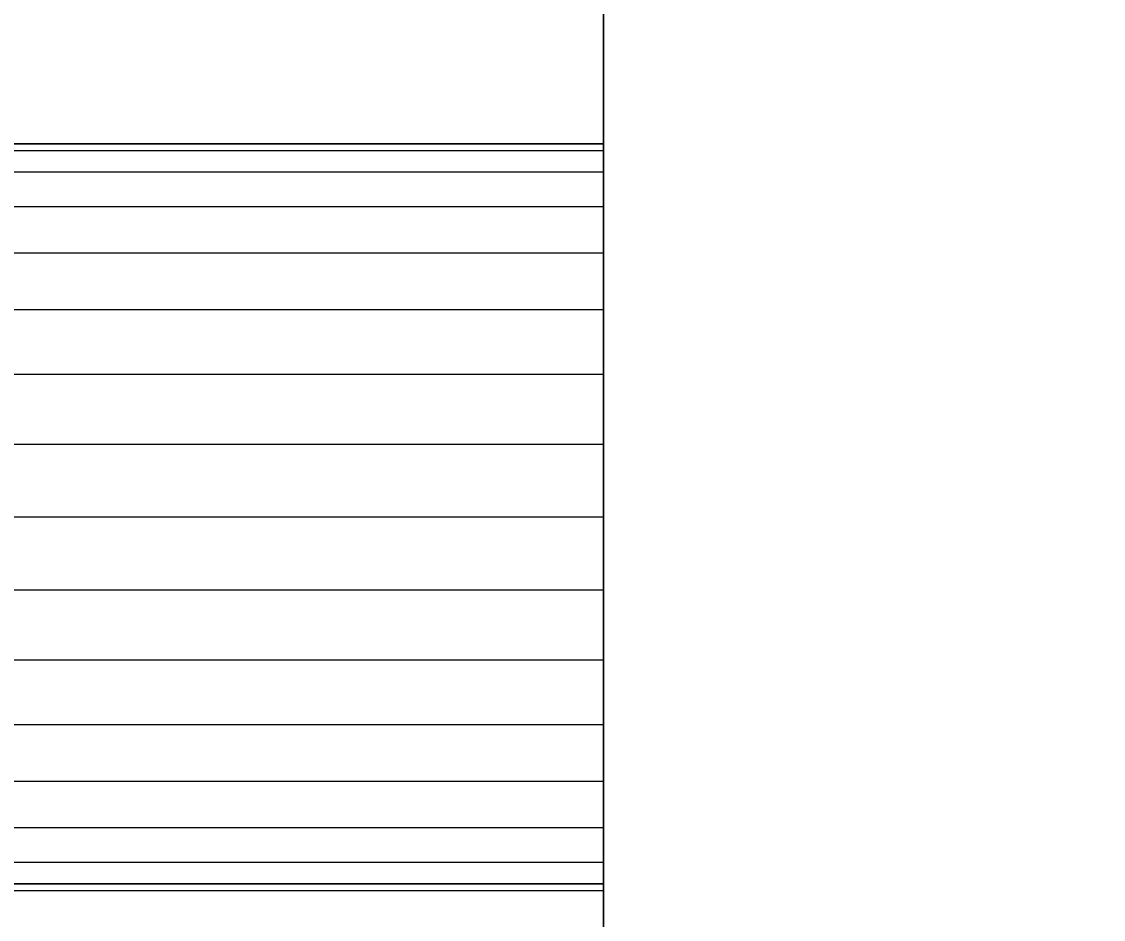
# Model space of a CAD drawing. Header units: millimetres. Extents: x -22443 to 8019, y 3751 to 17584.
# Drawn here: x -19267.4 to -19210.1, y 12297.4 to 12345 of the extents above; entities that cross this region are included whole.
import ezdxf

# ---------------------------------------------------------------- set-up
doc = ezdxf.new("R2010")
doc.units = ezdxf.units.MM
for name, color, linetype, lineweight in [('A-ANNO-DIMS', 211, 'Continuous', 9), ('A-ANNO-DIMS-50', 211, 'Continuous', 9), ('A-GENM', 13, 'Continuous', 18)]:
    doc.layers.add(name, color=color, linetype=linetype, lineweight=lineweight)
doc.styles.add('Arial', font='arial.ttf', dxfattribs={"height": 125})
doc.dimstyles.new('Diagonal_-_2_5mm_Arial', dxfattribs={"dimscale": 304.8, "dimtxt": 127.532425, "dimasz": 0.492126, "dimexe": 0.393701, "dimexo": 0.246063, "dimgap": 0.287073, "dimtad": 1, "dimdec": 0, "dimzin": 0, "dimdsep": 46, "dimtxsty": 'Arial', "dimblk1": 'OBLIQUE', "dimblk2": 'OBLIQUE', "dimsah": 1, "dimcen": 0.09, "dimdle": 0.393701, "dimazin": 0, "dimtfac": 1, "dimtdec": 4, "dimtix": 1, "dimtmove": 0, "dimatfit": 3, "dimfxl": 1, "dimtvp": 1, "dimtolj": 1, "dimtzin": 0, "dimarcsym": 2})

# ---------------------------------------------------------------- blocks, each defined once
blk = doc.blocks.new('Nevera de autoservicio single - Nevera de autoservicio single-466915-Level 1')
at = {"layer": 'A-GENM'}
for p, q in [((454.753, 1307.979), (454.753, -1108.896)), ((454.753, -1108.896), (454.753, 1307.979)), ((454.753, -1108.896), (454.753, 1307.979)), ((454.753, -1108.896), (454.753, 1307.979)), ((454.753, -1028.381), (454.753, 977.961)), ((454.753, 206.291), (454.753, 154.846)), ((454.753, 174.633), (255.92, 174.633)), ((454.753, 174.633), (255.92, 174.633)), ((454.753, 174.633), (255.92, 174.633)), ((454.753, 174.633), (255.92, 174.633)), ((454.753, 174.633), (255.92, 174.633)), ((454.753, 174.633), (255.92, 174.633)), ((255.92, 174.633), (454.753, 174.633)), ((454.753, 174.633), (255.92, 174.633)), ((255.92, 174.633), (454.753, 174.633)), ((454.753, 174.633), (255.92, 174.633)), ((454.753, 174.633), (255.92, 174.633)), ((454.753, 174.633), (255.92, 174.633)), ((454.753, 174.252), (255.92, 174.252)), ((454.753, 174.252), (255.92, 174.252)), ((454.753, 174.252), (255.92, 174.252)), ((454.753, 174.252), (255.92, 174.252)), ((454.753, 174.252), (255.92, 174.252)), ((454.753, 174.252), (255.92, 174.252)), ((454.753, 174.252), (255.92, 174.252)), ((454.753, 174.252), (255.92, 174.252)), ((454.753, 174.252), (255.92, 174.252)), ((454.753, 174.252), (255.92, 174.252)), ((454.753, 174.252), (255.92, 174.252)), ((454.753, 174.252), (255.92, 174.252)), ((454.753, 174.252), (255.92, 174.252)), ((454.753, 174.252), (255.92, 174.252)), ((454.753, 174.252), (255.92, 174.252)), ((454.753, 174.252), (255.92, 174.252)), ((454.753, 174.252), (255.92, 174.252)), ((454.753, 174.252), (255.92, 174.252)), ((454.753, 174.252), (255.92, 174.252)), ((454.753, 174.252), (255.92, 174.252)), ((454.753, 174.252), (255.92, 174.252)), ((454.753, 174.252), (255.92, 174.252)), ((454.753, 174.252), (255.92, 174.252)), ((454.753, 174.252), (255.92, 174.252)), ((454.753, 174.284), (454.753, 174.633)), ((454.753, 174.633), (454.753, 174.252)), ((454.753, 174.252), (454.753, 174.633)), ((454.753, 174.633), (454.753, 174.252)), ((454.753, 174.252), (454.753, 174.633)), ((454.753, 174.633), (454.753, 174.252)), ((454.753, 174.442), (454.753, 174.633)), ((454.753, 174.633), (454.753, 174.252)), ((454.753, 174.442), (454.753, 174.633)), ((454.753, 174.633), (454.753, 174.252)), ((454.753, 174.442), (454.753, 174.633)), ((454.753, 174.633), (454.753, 174.252)), ((454.753, 174.252), (454.753, 174.633)), ((454.753, 174.633), (454.753, 174.284)), ((454.753, 174.252), (454.753, 174.633)), ((454.753, 174.633), (454.753, 174.252)), ((454.753, 174.442), (454.753, 174.633)), ((454.753, 174.442), (454.753, 174.633)), ((454.753, 174.442), (454.753, 174.633)), ((454.753, 174.252), (454.753, 174.633)), ((454.753, 174.252), (454.753, 174.633)), ((454.753, 174.252), (454.753, 174.633)), ((454.753, 174.252), (454.753, 174.633)), ((454.753, 174.633), (454.753, 174.252)), ((454.753, 174.252), (454.753, 174.442)), ((454.753, 174.252), (454.753, 174.442)), ((454.753, 174.252), (454.753, 174.442)), ((454.753, 174.252), (454.753, 174.442)), ((454.753, 174.252), (454.753, 174.442)), ((454.753, 174.252), (454.753, 174.442)), ((454.753, 174.284), (454.753, 174.252)), ((454.753, 174.284), (454.753, 174.252)), ((454.753, 173.126), (454.753, 174.252)), ((454.753, 174.252), (454.753, 173.126)), ((454.753, 173.126), (454.753, 174.252)), ((454.753, 174.252), (454.753, 173.126)), ((454.753, 173.126), (454.753, 174.252)), ((454.753, 174.252), (454.753, 173.126)), ((454.753, 173.126), (454.753, 174.252)), ((454.753, 174.252), (454.753, 173.126)), ((454.753, 173.126), (454.753, 174.252)), ((454.753, 174.252), (454.753, 173.126)), ((454.753, 173.126), (454.753, 174.252)), ((454.753, 174.252), (454.753, 173.126)), ((454.753, 173.126), (454.753, 174.252)), ((454.753, 173.126), (454.753, 174.252)), ((454.753, 173.126), (454.753, 174.252)), ((454.753, 173.126), (454.753, 174.252)), ((454.753, 173.126), (454.753, 174.252)), ((454.753, 173.126), (454.753, 174.252)), ((454.753, 173.126), (454.753, 174.252)), ((454.753, 173.126), (454.753, 174.252)), ((454.753, 173.126), (454.753, 174.252)), ((454.753, 173.126), (454.753, 174.252)), ((454.753, 173.126), (454.753, 174.252)), ((454.753, 173.126), (454.753, 174.252)), ((454.753, 173.126), (255.92, 173.126)), ((454.753, 173.126), (255.92, 173.126)), ((454.753, 173.126), (255.92, 173.126)), ((454.753, 173.126), (255.92, 173.126)), ((454.753, 173.126), (255.92, 173.126)), ((454.753, 173.126), (255.92, 173.126)), ((454.753, 173.126), (255.92, 173.126)), ((454.753, 173.126), (255.92, 173.126)), ((454.753, 173.126), (255.92, 173.126)), ((454.753, 173.126), (255.92, 173.126)), ((454.753, 173.126), (255.92, 173.126)), ((454.753, 173.126), (255.92, 173.126)), ((454.753, 173.126), (255.92, 173.126)), ((454.753, 173.126), (255.92, 173.126)), ((454.753, 173.126), (255.92, 173.126)), ((454.753, 173.126), (255.92, 173.126)), ((454.753, 173.126), (255.92, 173.126)), ((454.753, 173.126), (255.92, 173.126)), ((454.753, 173.126), (255.92, 173.126)), ((454.753, 173.126), (255.92, 173.126)), ((454.753, 173.126), (255.92, 173.126)), ((454.753, 173.126), (255.92, 173.126)), ((454.753, 173.126), (255.92, 173.126)), ((454.753, 173.126), (255.92, 173.126)), ((454.753, 171.298), (454.753, 173.126)), ((454.753, 173.126), (454.753, 171.298)), ((454.753, 171.298), (454.753, 173.126)), ((454.753, 173.126), (454.753, 171.298)), ((454.753, 171.298), (454.753, 173.126)), ((454.753, 173.126), (454.753, 171.298)), ((454.753, 171.298), (454.753, 173.126)), ((454.753, 173.126), (454.753, 171.298)), ((454.753, 171.298), (454.753, 173.126)), ((454.753, 173.126), (454.753, 171.298)), ((454.753, 171.298), (454.753, 173.126)), ((454.753, 173.126), (454.753, 171.298)), ((454.753, 171.298), (454.753, 173.126)), ((454.753, 171.298), (454.753, 173.126)), ((454.753, 171.298), (454.753, 173.126)), ((454.753, 171.298), (454.753, 173.126)), ((454.753, 171.298), (454.753, 173.126)), ((454.753, 171.298), (454.753, 173.126)), ((454.753, 171.298), (454.753, 173.126)), ((454.753, 171.298), (454.753, 173.126)), ((454.753, 171.298), (454.753, 173.126)), ((454.753, 171.298), (454.753, 173.126)), ((454.753, 171.298), (454.753, 173.126)), ((454.753, 171.298), (454.753, 173.126)), ((454.753, 171.298), (255.92, 171.298)), ((454.753, 171.298), (255.92, 171.298)), ((454.753, 171.298), (255.92, 171.298)), ((454.753, 171.298), (255.92, 171.298)), ((454.753, 171.298), (255.92, 171.298)), ((454.753, 171.298), (255.92, 171.298)), ((454.753, 171.298), (255.92, 171.298)), ((454.753, 171.298), (255.92, 171.298)), ((454.753, 171.298), (255.92, 171.298)), ((454.753, 171.298), (255.92, 171.298)), ((454.753, 171.298), (255.92, 171.298)), ((454.753, 171.298), (255.92, 171.298)), ((454.753, 171.298), (255.92, 171.298)), ((454.753, 171.298), (255.92, 171.298)), ((454.753, 171.298), (255.92, 171.298)), ((454.753, 171.298), (255.92, 171.298)), ((454.753, 171.298), (255.92, 171.298)), ((454.753, 171.298), (255.92, 171.298)), ((454.753, 171.298), (255.92, 171.298)), ((454.753, 171.298), (255.92, 171.298)), ((454.753, 171.298), (255.92, 171.298)), ((454.753, 171.298), (255.92, 171.298)), ((454.753, 171.298), (255.92, 171.298)), ((454.753, 171.298), (255.92, 171.298)), ((454.753, 168.837), (454.753, 171.298)), ((454.753, 171.298), (454.753, 168.837)), ((454.753, 168.837), (454.753, 171.298)), ((454.753, 171.298), (454.753, 168.837)), ((454.753, 168.837), (454.753, 171.298)), ((454.753, 171.298), (454.753, 168.837)), ((454.753, 168.837), (454.753, 171.298)), ((454.753, 171.298), (454.753, 168.837)), ((454.753, 168.837), (454.753, 171.298)), ((454.753, 171.298), (454.753, 168.837)), ((454.753, 168.837), (454.753, 171.298)), ((454.753, 171.298), (454.753, 168.837)), ((454.753, 168.837), (454.753, 171.298)), ((454.753, 168.837), (454.753, 171.298)), ((454.753, 168.837), (454.753, 171.298)), ((454.753, 168.837), (454.753, 171.298)), ((454.753, 168.837), (454.753, 171.298)), ((454.753, 168.837), (454.753, 171.298)), ((454.753, 168.837), (454.753, 171.298)), ((454.753, 168.837), (454.753, 171.298)), ((454.753, 168.837), (454.753, 171.298)), ((454.753, 168.837), (454.753, 171.298)), ((454.753, 168.837), (454.753, 171.298)), ((454.753, 168.837), (454.753, 171.298)), ((454.753, 168.837), (255.92, 168.837)), ((454.753, 168.837), (255.92, 168.837)), ((454.753, 168.837), (255.92, 168.837)), ((454.753, 168.837), (255.92, 168.837)), ((454.753, 168.837), (255.92, 168.837)), ((454.753, 168.837), (255.92, 168.837)), ((454.753, 168.837), (255.92, 168.837)), ((454.753, 168.837), (255.92, 168.837)), ((454.753, 168.837), (255.92, 168.837)), ((454.753, 168.837), (255.92, 168.837)), ((454.753, 168.837), (255.92, 168.837)), ((454.753, 168.837), (255.92, 168.837)), ((454.753, 168.837), (255.92, 168.837)), ((454.753, 168.837), (255.92, 168.837)), ((454.753, 168.837), (255.92, 168.837)), ((454.753, 168.837), (255.92, 168.837)), ((454.753, 168.837), (255.92, 168.837)), ((454.753, 168.837), (255.92, 168.837)), ((454.753, 168.837), (255.92, 168.837)), ((454.753, 168.837), (255.92, 168.837)), ((454.753, 168.837), (255.92, 168.837)), ((454.753, 168.837), (255.92, 168.837)), ((454.753, 168.837), (255.92, 168.837)), ((454.753, 168.837), (255.92, 168.837)), ((454.753, 165.839), (454.753, 168.837)), ((454.753, 168.837), (454.753, 165.839)), ((454.753, 165.839), (454.753, 168.837)), ((454.753, 168.837), (454.753, 165.839)), ((454.753, 165.839), (454.753, 168.837)), ((454.753, 168.837), (454.753, 165.839)), ((454.753, 165.839), (454.753, 168.837)), ((454.753, 168.837), (454.753, 165.839)), ((454.753, 165.839), (454.753, 168.837)), ((454.753, 168.837), (454.753, 165.839)), ((454.753, 165.839), (454.753, 168.837)), ((454.753, 168.837), (454.753, 165.839)), ((454.753, 165.839), (454.753, 168.837)), ((454.753, 165.839), (454.753, 168.837)), ((454.753, 165.839), (454.753, 168.837)), ((454.753, 165.839), (454.753, 168.837)), ((454.753, 165.839), (454.753, 168.837)), ((454.753, 165.839), (454.753, 168.837)), ((454.753, 165.839), (454.753, 168.837)), ((454.753, 165.839), (454.753, 168.837)), ((454.753, 165.839), (454.753, 168.837)), ((454.753, 165.839), (454.753, 168.837)), ((454.753, 165.839), (454.753, 168.837)), ((454.753, 165.839), (454.753, 168.837)), ((454.753, 165.839), (255.92, 165.839)), ((454.753, 165.839), (255.92, 165.839)), ((454.753, 165.839), (255.92, 165.839)), ((454.753, 165.839), (255.92, 165.839)), ((454.753, 165.839), (255.92, 165.839)), ((454.753, 165.839), (255.92, 165.839)), ((454.753, 165.839), (255.92, 165.839)), ((454.753, 165.839), (255.92, 165.839)), ((454.753, 165.839), (255.92, 165.839)), ((454.753, 165.839), (255.92, 165.839)), ((454.753, 165.839), (255.92, 165.839)), ((454.753, 165.839), (255.92, 165.839)), ((454.753, 165.839), (255.92, 165.839)), ((454.753, 165.839), (255.92, 165.839)), ((454.753, 165.839), (255.92, 165.839)), ((454.753, 165.839), (255.92, 165.839)), ((454.753, 165.839), (255.92, 165.839)), ((454.753, 165.839), (255.92, 165.839)), ((454.753, 165.839), (255.92, 165.839)), ((454.753, 165.839), (255.92, 165.839)), ((454.753, 165.839), (255.92, 165.839)), ((454.753, 165.839), (255.92, 165.839)), ((454.753, 165.839), (255.92, 165.839)), ((454.753, 165.839), (255.92, 165.839)), ((454.753, 162.418), (454.753, 165.839)), ((454.753, 165.839), (454.753, 162.418)), ((454.753, 162.418), (454.753, 165.839)), ((454.753, 165.839), (454.753, 162.418)), ((454.753, 162.418), (454.753, 165.839)), ((454.753, 165.839), (454.753, 162.418)), ((454.753, 162.418), (454.753, 165.839)), ((454.753, 165.839), (454.753, 162.418)), ((454.753, 162.418), (454.753, 165.839)), ((454.753, 165.839), (454.753, 162.418)), ((454.753, 162.418), (454.753, 165.839)), ((454.753, 165.839), (454.753, 162.418)), ((454.753, 162.418), (454.753, 165.839)), ((454.753, 162.418), (454.753, 165.839)), ((454.753, 162.418), (454.753, 165.839)), ((454.753, 162.418), (454.753, 165.839)), ((454.753, 162.418), (454.753, 165.839)), ((454.753, 162.418), (454.753, 165.839)), ((454.753, 162.418), (454.753, 165.839)), ((454.753, 162.418), (454.753, 165.839)), ((454.753, 162.418), (454.753, 165.839)), ((454.753, 162.418), (454.753, 165.839)), ((454.753, 162.418), (454.753, 165.839)), ((454.753, 162.418), (454.753, 165.839)), ((454.753, 162.418), (255.92, 162.418)), ((454.753, 162.418), (255.92, 162.418)), ((454.753, 162.418), (255.92, 162.418)), ((454.753, 162.418), (255.92, 162.418)), ((454.753, 162.418), (255.92, 162.418)), ((454.753, 162.418), (255.92, 162.418)), ((454.753, 162.418), (255.92, 162.418)), ((454.753, 162.418), (255.92, 162.418)), ((454.753, 162.418), (255.92, 162.418)), ((454.753, 162.418), (255.92, 162.418)), ((454.753, 162.418), (255.92, 162.418)), ((454.753, 162.418), (255.92, 162.418)), ((454.753, 162.418), (255.92, 162.418)), ((454.753, 162.418), (255.92, 162.418)), ((454.753, 162.418), (255.92, 162.418)), ((454.753, 162.418), (255.92, 162.418)), ((454.753, 162.418), (255.92, 162.418)), ((454.753, 162.418), (255.92, 162.418)), ((454.753, 162.418), (255.92, 162.418)), ((454.753, 162.418), (255.92, 162.418)), ((454.753, 162.418), (255.92, 162.418)), ((454.753, 162.418), (255.92, 162.418)), ((454.753, 162.418), (255.92, 162.418)), ((454.753, 162.418), (255.92, 162.418)), ((454.753, 158.706), (454.753, 162.418)), ((454.753, 162.418), (454.753, 158.706)), ((454.753, 158.706), (454.753, 162.418)), ((454.753, 162.418), (454.753, 158.706)), ((454.753, 158.706), (454.753, 162.418)), ((454.753, 162.418), (454.753, 158.706)), ((454.753, 158.706), (454.753, 162.418)), ((454.753, 162.418), (454.753, 158.706)), ((454.753, 158.706), (454.753, 162.418)), ((454.753, 162.418), (454.753, 158.706)), ((454.753, 158.706), (454.753, 162.418)), ((454.753, 162.418), (454.753, 158.706)), ((454.753, 158.706), (454.753, 162.418)), ((454.753, 162.418), (454.753, 158.706)), ((454.753, 158.706), (454.753, 162.418)), ((454.753, 162.418), (454.753, 158.706)), ((454.753, 158.706), (454.753, 162.418)), ((454.753, 158.706), (454.753, 162.418)), ((454.753, 158.706), (454.753, 162.418)), ((454.753, 158.706), (454.753, 162.418)), ((454.753, 158.706), (454.753, 162.418)), ((454.753, 158.706), (454.753, 162.418)), ((454.753, 158.706), (454.753, 162.418)), ((454.753, 158.706), (454.753, 162.418)), ((454.753, 158.706), (255.92, 158.706)), ((454.753, 158.706), (255.92, 158.706)), ((454.753, 158.706), (255.92, 158.706)), ((454.753, 158.706), (255.92, 158.706)), ((454.753, 158.706), (255.92, 158.706)), ((454.753, 158.706), (255.92, 158.706)), ((454.753, 158.706), (255.92, 158.706)), ((454.753, 158.706), (255.92, 158.706)), ((454.753, 158.706), (255.92, 158.706)), ((454.753, 158.706), (255.92, 158.706)), ((454.753, 158.706), (255.92, 158.706)), ((454.753, 158.706), (255.92, 158.706)), ((454.753, 158.706), (255.92, 158.706)), ((454.753, 158.706), (255.92, 158.706)), ((454.753, 158.706), (255.92, 158.706)), ((454.753, 158.706), (255.92, 158.706)), ((454.753, 158.706), (255.92, 158.706)), ((454.753, 158.706), (255.92, 158.706)), ((454.753, 158.706), (255.92, 158.706)), ((454.753, 158.706), (255.92, 158.706)), ((454.753, 158.706), (255.92, 158.706)), ((454.753, 158.706), (255.92, 158.706)), ((454.753, 158.706), (255.92, 158.706)), ((454.753, 158.706), (255.92, 158.706)), ((454.753, 154.846), (454.753, 158.706)), ((454.753, 158.706), (454.753, 154.846)), ((454.753, 154.846), (454.753, 158.706)), ((454.753, 158.706), (454.753, 154.846)), ((454.753, 154.846), (454.753, 158.706)), ((454.753, 158.706), (454.753, 154.846)), ((454.753, 154.846), (454.753, 158.706)), ((454.753, 158.706), (454.753, 154.846)), ((454.753, 154.846), (454.753, 158.706)), ((454.753, 158.706), (454.753, 154.846)), ((454.753, 154.846), (454.753, 158.706)), ((454.753, 158.706), (454.753, 154.846)), ((454.753, 154.846), (454.753, 158.706)), ((454.753, 154.846), (454.753, 158.706)), ((454.753, 158.706), (454.753, 154.846)), ((454.753, 154.846), (454.753, 158.706)), ((454.753, 154.846), (454.753, 158.706)), ((454.753, 154.846), (454.753, 158.706)), ((454.753, 154.846), (454.753, 158.706)), ((454.753, 154.846), (454.753, 158.706)), ((454.753, 154.846), (454.753, 158.706)), ((454.753, 158.706), (454.753, 154.846)), ((454.753, 154.846), (454.753, 158.706)), ((454.753, 154.846), (454.753, 158.706)), ((454.753, 154.846), (255.92, 154.846)), ((454.753, 154.846), (255.92, 154.846)), ((454.753, 154.846), (255.92, 154.846)), ((454.753, 154.846), (255.92, 154.846)), ((454.753, 154.846), (255.92, 154.846)), ((454.753, 154.846), (255.92, 154.846)), ((454.753, 154.846), (255.92, 154.846)), ((454.753, 154.846), (255.92, 154.846)), ((454.753, 154.846), (255.92, 154.846)), ((454.753, 154.846), (255.92, 154.846)), ((454.753, 154.846), (255.92, 154.846)), ((454.753, 154.846), (255.92, 154.846)), ((454.753, 154.846), (255.92, 154.846)), ((454.753, 154.846), (255.92, 154.846)), ((454.753, 154.846), (255.92, 154.846)), ((454.753, 154.846), (255.92, 154.846)), ((454.753, 154.846), (255.92, 154.846)), ((454.753, 154.846), (255.92, 154.846)), ((454.753, 154.846), (255.92, 154.846)), ((454.753, 154.846), (255.92, 154.846)), ((454.753, 154.846), (255.92, 154.846)), ((454.753, 154.846), (255.92, 154.846)), ((454.753, 154.846), (255.92, 154.846)), ((454.753, 154.846), (255.92, 154.846)), ((454.753, 150.986), (454.753, 154.846)), ((454.753, 154.846), (454.753, 150.986)), ((454.753, 150.986), (454.753, 154.846)), ((454.753, 154.846), (454.753, 150.986)), ((454.753, 150.986), (454.753, 154.846)), ((454.753, 154.846), (454.753, 150.986)), ((454.753, 150.986), (454.753, 154.846)), ((454.753, 154.846), (454.753, 150.986)), ((454.753, 150.986), (454.753, 154.846)), ((454.753, 154.846), (454.753, 150.986)), ((454.753, 150.986), (454.753, 154.846)), ((454.753, 154.846), (454.753, 150.986)), ((454.753, 154.846), (454.753, 103.402)), ((454.753, 154.846), (454.753, 150.986)), ((454.753, 154.846), (454.753, 150.986)), ((454.753, 154.846), (454.753, 150.986)), ((454.753, 154.846), (454.753, 150.986)), ((454.753, 154.846), (454.753, 150.986)), ((454.753, 154.846), (454.753, 150.986)), ((454.753, 154.846), (454.753, 150.986)), ((454.753, 154.846), (454.753, 150.986)), ((454.753, 154.846), (454.753, 150.986)), ((454.753, 154.846), (454.753, 150.986)), ((454.753, 154.846), (454.753, 150.986)), ((454.753, 154.846), (454.753, 150.986)), ((454.753, 150.986), (255.92, 150.986)), ((454.753, 150.986), (255.92, 150.986)), ((454.753, 150.986), (255.92, 150.986)), ((454.753, 150.986), (255.92, 150.986)), ((454.753, 150.986), (255.92, 150.986)), ((454.753, 150.986), (255.92, 150.986)), ((454.753, 150.986), (255.92, 150.986)), ((454.753, 150.986), (255.92, 150.986)), ((454.753, 150.986), (255.92, 150.986)), ((454.753, 150.986), (255.92, 150.986)), ((454.753, 150.986), (255.92, 150.986)), ((454.753, 150.986), (255.92, 150.986)), ((454.753, 150.986), (255.92, 150.986)), ((454.753, 150.986), (255.92, 150.986)), ((454.753, 150.986), (255.92, 150.986)), ((454.753, 150.986), (255.92, 150.986)), ((454.753, 150.986), (255.92, 150.986)), ((454.753, 150.986), (255.92, 150.986)), ((454.753, 150.986), (255.92, 150.986)), ((454.753, 150.986), (255.92, 150.986)), ((454.753, 150.986), (255.92, 150.986)), ((454.753, 150.986), (255.92, 150.986)), ((454.753, 150.986), (255.92, 150.986)), ((454.753, 150.986), (255.92, 150.986)), ((454.753, 147.275), (454.753, 150.986)), ((454.753, 150.986), (454.753, 147.275)), ((454.753, 147.275), (454.753, 150.986)), ((454.753, 150.986), (454.753, 147.275)), ((454.753, 147.275), (454.753, 150.986)), ((454.753, 150.986), (454.753, 147.275)), ((454.753, 147.275), (454.753, 150.986)), ((454.753, 150.986), (454.753, 147.275)), ((454.753, 147.275), (454.753, 150.986)), ((454.753, 150.986), (454.753, 147.275)), ((454.753, 147.275), (454.753, 150.986)), ((454.753, 150.986), (454.753, 147.275)), ((454.753, 150.986), (454.753, 147.275)), ((454.753, 150.986), (454.753, 147.275)), ((454.753, 150.986), (454.753, 147.275)), ((454.753, 150.986), (454.753, 147.275)), ((454.753, 150.986), (454.753, 147.275)), ((454.753, 150.986), (454.753, 147.275)), ((454.753, 150.986), (454.753, 147.275)), ((454.753, 150.986), (454.753, 147.275)), ((454.753, 150.986), (454.753, 147.275)), ((454.753, 150.986), (454.753, 147.275)), ((454.753, 150.986), (454.753, 147.275)), ((454.753, 150.986), (454.753, 147.275)), ((454.753, 147.275), (255.92, 147.275)), ((454.753, 147.275), (255.92, 147.275)), ((454.753, 147.275), (255.92, 147.275)), ((454.753, 147.275), (255.92, 147.275)), ((454.753, 147.275), (255.92, 147.275)), ((454.753, 147.275), (255.92, 147.275)), ((454.753, 147.275), (255.92, 147.275)), ((454.753, 147.275), (255.92, 147.275)), ((454.753, 147.275), (255.92, 147.275)), ((454.753, 147.275), (255.92, 147.275)), ((454.753, 147.275), (255.92, 147.275)), ((454.753, 147.275), (255.92, 147.275)), ((454.753, 147.275), (255.92, 147.275)), ((454.753, 147.275), (255.92, 147.275)), ((454.753, 147.275), (255.92, 147.275)), ((454.753, 147.275), (255.92, 147.275)), ((454.753, 147.275), (255.92, 147.275)), ((454.753, 147.275), (255.92, 147.275)), ((454.753, 147.275), (255.92, 147.275)), ((454.753, 147.275), (255.92, 147.275)), ((454.753, 147.275), (255.92, 147.275)), ((454.753, 147.275), (255.92, 147.275)), ((454.753, 147.275), (255.92, 147.275)), ((454.753, 147.275), (255.92, 147.275)), ((454.753, 143.854), (454.753, 147.275)), ((454.753, 147.275), (454.753, 143.854)), ((454.753, 143.854), (454.753, 147.275)), ((454.753, 147.275), (454.753, 143.854)), ((454.753, 143.854), (454.753, 147.275)), ((454.753, 147.275), (454.753, 143.854)), ((454.753, 143.854), (454.753, 147.275)), ((454.753, 147.275), (454.753, 143.854)), ((454.753, 143.854), (454.753, 147.275)), ((454.753, 147.275), (454.753, 143.854)), ((454.753, 143.854), (454.753, 147.275)), ((454.753, 147.275), (454.753, 143.854)), ((454.753, 147.275), (454.753, 143.854)), ((454.753, 147.275), (454.753, 143.854)), ((454.753, 147.275), (454.753, 143.854)), ((454.753, 147.275), (454.753, 143.854)), ((454.753, 147.275), (454.753, 143.854)), ((454.753, 147.275), (454.753, 143.854)), ((454.753, 147.275), (454.753, 143.854)), ((454.753, 147.275), (454.753, 143.854)), ((454.753, 147.275), (454.753, 143.854)), ((454.753, 147.275), (454.753, 143.854)), ((454.753, 147.275), (454.753, 143.854)), ((454.753, 147.275), (454.753, 143.854)), ((454.753, 143.854), (255.92, 143.854)), ((454.753, 143.854), (255.92, 143.854)), ((454.753, 143.854), (255.92, 143.854)), ((454.753, 143.854), (255.92, 143.854)), ((454.753, 143.854), (255.92, 143.854)), ((454.753, 143.854), (255.92, 143.854)), ((454.753, 143.854), (255.92, 143.854)), ((454.753, 143.854), (255.92, 143.854)), ((454.753, 143.854), (255.92, 143.854)), ((454.753, 143.854), (255.92, 143.854)), ((454.753, 143.854), (255.92, 143.854)), ((454.753, 143.854), (255.92, 143.854)), ((454.753, 143.854), (255.92, 143.854)), ((454.753, 143.854), (255.92, 143.854)), ((454.753, 143.854), (255.92, 143.854)), ((454.753, 143.854), (255.92, 143.854)), ((454.753, 143.854), (255.92, 143.854)), ((454.753, 143.854), (255.92, 143.854)), ((454.753, 143.854), (255.92, 143.854)), ((454.753, 143.854), (255.92, 143.854)), ((454.753, 143.854), (255.92, 143.854)), ((454.753, 143.854), (255.92, 143.854)), ((454.753, 143.854), (255.92, 143.854)), ((454.753, 143.854), (255.92, 143.854)), ((454.753, 140.856), (454.753, 143.854)), ((454.753, 143.854), (454.753, 140.856)), ((454.753, 140.856), (454.753, 143.854)), ((454.753, 143.854), (454.753, 140.856)), ((454.753, 140.856), (454.753, 143.854)), ((454.753, 143.854), (454.753, 140.856)), ((454.753, 140.856), (454.753, 143.854)), ((454.753, 143.854), (454.753, 140.856)), ((454.753, 140.856), (454.753, 143.854)), ((454.753, 143.854), (454.753, 140.856)), ((454.753, 140.856), (454.753, 143.854)), ((454.753, 143.854), (454.753, 140.856)), ((454.753, 143.854), (454.753, 140.856)), ((454.753, 143.854), (454.753, 140.856)), ((454.753, 143.854), (454.753, 140.856)), ((454.753, 143.854), (454.753, 140.856)), ((454.753, 143.854), (454.753, 140.856)), ((454.753, 143.854), (454.753, 140.856)), ((454.753, 143.854), (454.753, 140.856)), ((454.753, 143.854), (454.753, 140.856)), ((454.753, 143.854), (454.753, 140.856)), ((454.753, 143.854), (454.753, 140.856)), ((454.753, 143.854), (454.753, 140.856)), ((454.753, 143.854), (454.753, 140.856)), ((454.753, 140.856), (255.92, 140.856)), ((454.753, 140.856), (255.92, 140.856)), ((454.753, 140.856), (255.92, 140.856)), ((454.753, 140.856), (255.92, 140.856)), ((454.753, 140.856), (255.92, 140.856)), ((454.753, 140.856), (255.92, 140.856)), ((454.753, 140.856), (255.92, 140.856)), ((454.753, 140.856), (255.92, 140.856)), ((454.753, 140.856), (255.92, 140.856)), ((454.753, 140.856), (255.92, 140.856)), ((454.753, 140.856), (255.92, 140.856)), ((454.753, 140.856), (255.92, 140.856)), ((454.753, 140.856), (255.92, 140.856)), ((454.753, 140.856), (255.92, 140.856)), ((454.753, 140.856), (255.92, 140.856)), ((454.753, 140.856), (255.92, 140.856)), ((454.753, 140.856), (255.92, 140.856)), ((454.753, 140.856), (255.92, 140.856)), ((454.753, 140.856), (255.92, 140.856)), ((454.753, 140.856), (255.92, 140.856)), ((454.753, 140.856), (255.92, 140.856)), ((454.753, 140.856), (255.92, 140.856)), ((454.753, 140.856), (255.92, 140.856)), ((454.753, 140.856), (255.92, 140.856)), ((454.753, 138.394), (454.753, 140.856)), ((454.753, 140.856), (454.753, 138.394)), ((454.753, 138.394), (454.753, 140.856)), ((454.753, 140.856), (454.753, 138.394)), ((454.753, 138.394), (454.753, 140.856)), ((454.753, 140.856), (454.753, 138.394)), ((454.753, 138.394), (454.753, 140.856)), ((454.753, 140.856), (454.753, 138.394)), ((454.753, 138.394), (454.753, 140.856)), ((454.753, 140.856), (454.753, 138.394)), ((454.753, 138.394), (454.753, 140.856)), ((454.753, 140.856), (454.753, 138.394)), ((454.753, 140.856), (454.753, 138.394)), ((454.753, 140.856), (454.753, 138.394)), ((454.753, 140.856), (454.753, 138.394)), ((454.753, 140.856), (454.753, 138.394)), ((454.753, 140.856), (454.753, 138.394)), ((454.753, 140.856), (454.753, 138.394)), ((454.753, 140.856), (454.753, 138.394)), ((454.753, 140.856), (454.753, 138.394)), ((454.753, 140.856), (454.753, 138.394)), ((454.753, 140.856), (454.753, 138.394)), ((454.753, 140.856), (454.753, 138.394)), ((454.753, 140.856), (454.753, 138.394)), ((454.753, 138.394), (255.92, 138.394)), ((454.753, 138.394), (255.92, 138.394)), ((454.753, 138.394), (255.92, 138.394)), ((454.753, 138.394), (255.92, 138.394)), ((454.753, 138.394), (255.92, 138.394)), ((454.753, 138.394), (255.92, 138.394)), ((454.753, 138.394), (255.92, 138.394)), ((454.753, 138.394), (255.92, 138.394)), ((454.753, 138.394), (255.92, 138.394)), ((454.753, 138.394), (255.92, 138.394)), ((454.753, 138.394), (255.92, 138.394)), ((454.753, 138.394), (255.92, 138.394)), ((454.753, 138.394), (255.92, 138.394)), ((454.753, 138.394), (255.92, 138.394)), ((454.753, 138.394), (255.92, 138.394)), ((454.753, 138.394), (255.92, 138.394)), ((454.753, 138.394), (255.92, 138.394)), ((454.753, 138.394), (255.92, 138.394)), ((454.753, 138.394), (255.92, 138.394)), ((454.753, 138.394), (255.92, 138.394)), ((454.753, 138.394), (255.92, 138.394)), ((454.753, 138.394), (255.92, 138.394)), ((454.753, 138.394), (255.92, 138.394)), ((454.753, 138.394), (255.92, 138.394)), ((454.753, 136.566), (454.753, 138.394)), ((454.753, 138.394), (454.753, 136.566)), ((454.753, 136.566), (454.753, 138.394)), ((454.753, 138.394), (454.753, 136.566)), ((454.753, 136.566), (454.753, 138.394)), ((454.753, 138.394), (454.753, 136.566)), ((454.753, 136.566), (454.753, 138.394)), ((454.753, 138.394), (454.753, 136.566)), ((454.753, 136.566), (454.753, 138.394)), ((454.753, 138.394), (454.753, 136.566)), ((454.753, 136.566), (454.753, 138.394)), ((454.753, 138.394), (454.753, 136.566)), ((454.753, 138.394), (454.753, 136.566)), ((454.753, 138.394), (454.753, 136.566)), ((454.753, 138.394), (454.753, 136.566)), ((454.753, 138.394), (454.753, 136.566)), ((454.753, 138.394), (454.753, 136.566)), ((454.753, 138.394), (454.753, 136.566)), ((454.753, 138.394), (454.753, 136.566)), ((454.753, 138.394), (454.753, 136.566)), ((454.753, 138.394), (454.753, 136.566)), ((454.753, 138.394), (454.753, 136.566)), ((454.753, 138.394), (454.753, 136.566)), ((454.753, 138.394), (454.753, 136.566)), ((454.753, 136.566), (255.92, 136.566)), ((454.753, 136.566), (255.92, 136.566)), ((454.753, 136.566), (255.92, 136.566)), ((454.753, 136.566), (255.92, 136.566)), ((454.753, 136.566), (255.92, 136.566)), ((454.753, 136.566), (255.92, 136.566)), ((454.753, 136.566), (255.92, 136.566)), ((454.753, 136.566), (255.92, 136.566)), ((454.753, 136.566), (255.92, 136.566)), ((454.753, 136.566), (255.92, 136.566)), ((454.753, 136.566), (255.92, 136.566)), ((454.753, 136.566), (255.92, 136.566)), ((454.753, 136.566), (255.92, 136.566)), ((454.753, 136.566), (255.92, 136.566)), ((454.753, 136.566), (255.92, 136.566)), ((454.753, 136.566), (255.92, 136.566)), ((454.753, 136.566), (255.92, 136.566)), ((454.753, 136.566), (255.92, 136.566)), ((454.753, 136.566), (255.92, 136.566)), ((454.753, 136.566), (255.92, 136.566)), ((454.753, 136.566), (255.92, 136.566)), ((454.753, 136.566), (255.92, 136.566)), ((454.753, 136.566), (255.92, 136.566)), ((454.753, 136.566), (255.92, 136.566)), ((454.753, 135.44), (454.753, 136.566)), ((454.753, 136.566), (454.753, 135.44)), ((454.753, 135.44), (454.753, 136.566)), ((454.753, 136.566), (454.753, 135.44)), ((454.753, 135.44), (454.753, 136.566)), ((454.753, 136.566), (454.753, 135.44)), ((454.753, 135.44), (454.753, 136.566)), ((454.753, 136.566), (454.753, 135.44)), ((454.753, 135.44), (454.753, 136.566)), ((454.753, 136.566), (454.753, 135.44)), ((454.753, 135.44), (454.753, 136.566)), ((454.753, 136.566), (454.753, 135.44)), ((454.753, 136.566), (454.753, 135.44)), ((454.753, 136.566), (454.753, 135.44)), ((454.753, 136.566), (454.753, 135.44)), ((454.753, 136.566), (454.753, 135.44)), ((454.753, 136.566), (454.753, 135.44)), ((454.753, 136.566), (454.753, 135.44)), ((454.753, 136.566), (454.753, 135.44)), ((454.753, 136.566), (454.753, 135.44)), ((454.753, 136.566), (454.753, 135.44)), ((454.753, 136.566), (454.753, 135.44)), ((454.753, 136.566), (454.753, 135.44)), ((454.753, 136.566), (454.753, 135.44)), ((454.753, 135.44), (255.92, 135.44)), ((454.753, 135.44), (255.92, 135.44)), ((454.753, 135.44), (255.92, 135.44)), ((454.753, 135.44), (255.92, 135.44)), ((454.753, 135.44), (255.92, 135.44)), ((454.753, 135.44), (255.92, 135.44)), ((454.753, 135.44), (255.92, 135.44)), ((454.753, 135.44), (255.92, 135.44)), ((454.753, 135.44), (255.92, 135.44)), ((454.753, 135.44), (255.92, 135.44)), ((454.753, 135.44), (255.92, 135.44)), ((454.753, 135.44), (255.92, 135.44)), ((454.753, 135.44), (255.92, 135.44)), ((454.753, 135.44), (255.92, 135.44)), ((255.92, 135.44), (454.753, 135.44)), ((454.753, 135.44), (255.92, 135.44)), ((454.753, 135.44), (255.92, 135.44)), ((255.92, 135.44), (454.753, 135.44)), ((454.753, 135.44), (255.92, 135.44)), ((454.753, 135.44), (255.92, 135.44)), ((454.753, 135.44), (255.92, 135.44)), ((255.92, 135.44), (454.753, 135.44)), ((454.753, 135.44), (255.92, 135.44)), ((454.753, 135.44), (255.92, 135.44)), ((454.753, 135.408), (454.753, 135.44)), ((454.753, 135.44), (454.753, 135.06)), ((454.753, 135.06), (454.753, 135.44)), ((454.753, 135.44), (454.753, 135.06)), ((454.753, 135.06), (454.753, 135.44)), ((454.753, 135.44), (454.753, 135.06)), ((454.753, 135.06), (454.753, 135.44)), ((454.753, 135.153), (454.753, 135.44)), ((454.753, 135.25), (454.753, 135.44)), ((454.753, 135.44), (454.753, 135.06)), ((454.753, 135.25), (454.753, 135.44)), ((454.753, 135.44), (454.753, 135.06)), ((454.753, 135.44), (454.753, 135.06)), ((454.753, 135.408), (454.753, 135.44)), ((454.753, 135.44), (454.753, 135.06)), ((454.753, 135.06), (454.753, 135.44)), ((454.753, 135.44), (454.753, 135.25)), ((454.753, 135.44), (454.753, 135.25)), ((454.753, 135.44), (454.753, 135.153)), ((454.753, 135.44), (454.753, 135.06)), ((454.753, 135.44), (454.753, 135.06)), ((454.753, 135.44), (454.753, 135.06)), ((454.753, 135.44), (454.753, 135.06)), ((454.753, 135.06), (454.753, 135.44)), ((454.753, 135.408), (454.753, 135.06)), ((454.753, 135.06), (454.753, 135.408)), ((454.753, 135.06), (454.753, 135.25)), ((454.753, 135.06), (454.753, 135.25)), ((454.753, 135.25), (454.753, 135.06)), ((454.753, 135.25), (454.753, 135.06)), ((454.753, 135.06), (255.92, 135.06)), ((454.753, 135.06), (255.92, 135.06)), ((454.753, 135.06), (255.92, 135.06)), ((454.753, 135.06), (255.92, 135.06)), ((454.753, 135.06), (255.92, 135.06)), ((454.753, 135.06), (255.92, 135.06)), ((454.753, 135.06), (255.92, 135.06)), ((454.753, 135.06), (255.92, 135.06)), ((454.753, 135.06), (255.92, 135.06)), ((454.753, 135.06), (255.92, 135.06)), ((454.753, 135.06), (255.92, 135.06)), ((454.753, 135.06), (255.92, 135.06)), ((454.753, 135.153), (454.753, 135.06)), ((454.753, 135.153), (454.753, 135.06))]:
    blk.add_line(p, q, dxfattribs=at)
blk = doc.blocks.new('DIMBLOCK4-Level 1')
at = {"layer": 'A-ANNO-DIMS-50'}
for p, q in [((-22191.521, 15666.468), (-22191.521, 7546.468)), ((-22191.521, 15546.468), (-22311.521, 15546.468)), ((-22191.521, 15546.468), (-11329.566, 15546.468)), ((-22191.521, 7666.468), (-22311.521, 7666.468)), ((-22191.521, 7666.468), (-20582.646, 7666.468))]:
    blk.add_line(p, q, dxfattribs=at)
at = {"layer": 'A-ANNO-DIMS-50', "lineweight": 35}
for p, q in [((-22191.521, 15546.468), (-22266.521, 15621.468)), ((-22191.521, 15546.468), (-22116.521, 15471.468)), ((-22191.521, 7666.468), (-22266.521, 7741.468)), ((-22191.521, 7666.468), (-22116.521, 7591.468))]:
    blk.add_line(p, q, dxfattribs=at)
at = {"layer": 'A-ANNO-DIMS-50', "color": 0, "insert": (-22441.3, 11414.188), "char_height": 125, "width": 461.47117, "attachment_point": 1, "rotation": 90, "line_spacing_factor": 0.941778, "style": 'Arial'}
blk.add_mtext('7880', dxfattribs=at)
blk = doc.blocks.new('_Oblique')
at = {"color": 0, "linetype": 'ByBlock', "lineweight": -2}
blk.add_line((-0.5, -0.5), (0.5, 0.5), dxfattribs=at)

msp = doc.modelspace()

# ---------------------------------------------------------------- block references
at = {"layer": 'A-GENM'}
msp.add_blockref('Nevera de autoservicio single - Nevera de autoservicio single-466915-Level 1', (-19691.369, 12163.874), dxfattribs=at)

# ---------------------------------------------------------------- dimensions: what is measured, and where the dimension line sits
at = {"layer": 'A-ANNO-DIMS'}
dim = msp.add_linear_dim(base=(-22191.521, 7666.468), p1=(-11254.566, 15546.468), p2=(-20507.646, 7666.468), angle=90, dimstyle='Diagonal_-_2_5mm_Arial', override={"dimpost": '<>', "dimfxl": 12153.760552}, dxfattribs=at)
dim.commit()
dim.dimension.update_dxf_attribs({"geometry": 'DIMBLOCK4-Level 1', "text_midpoint": (-22342.843, 11606.468)})

doc.saveas('drawing.dxf')
